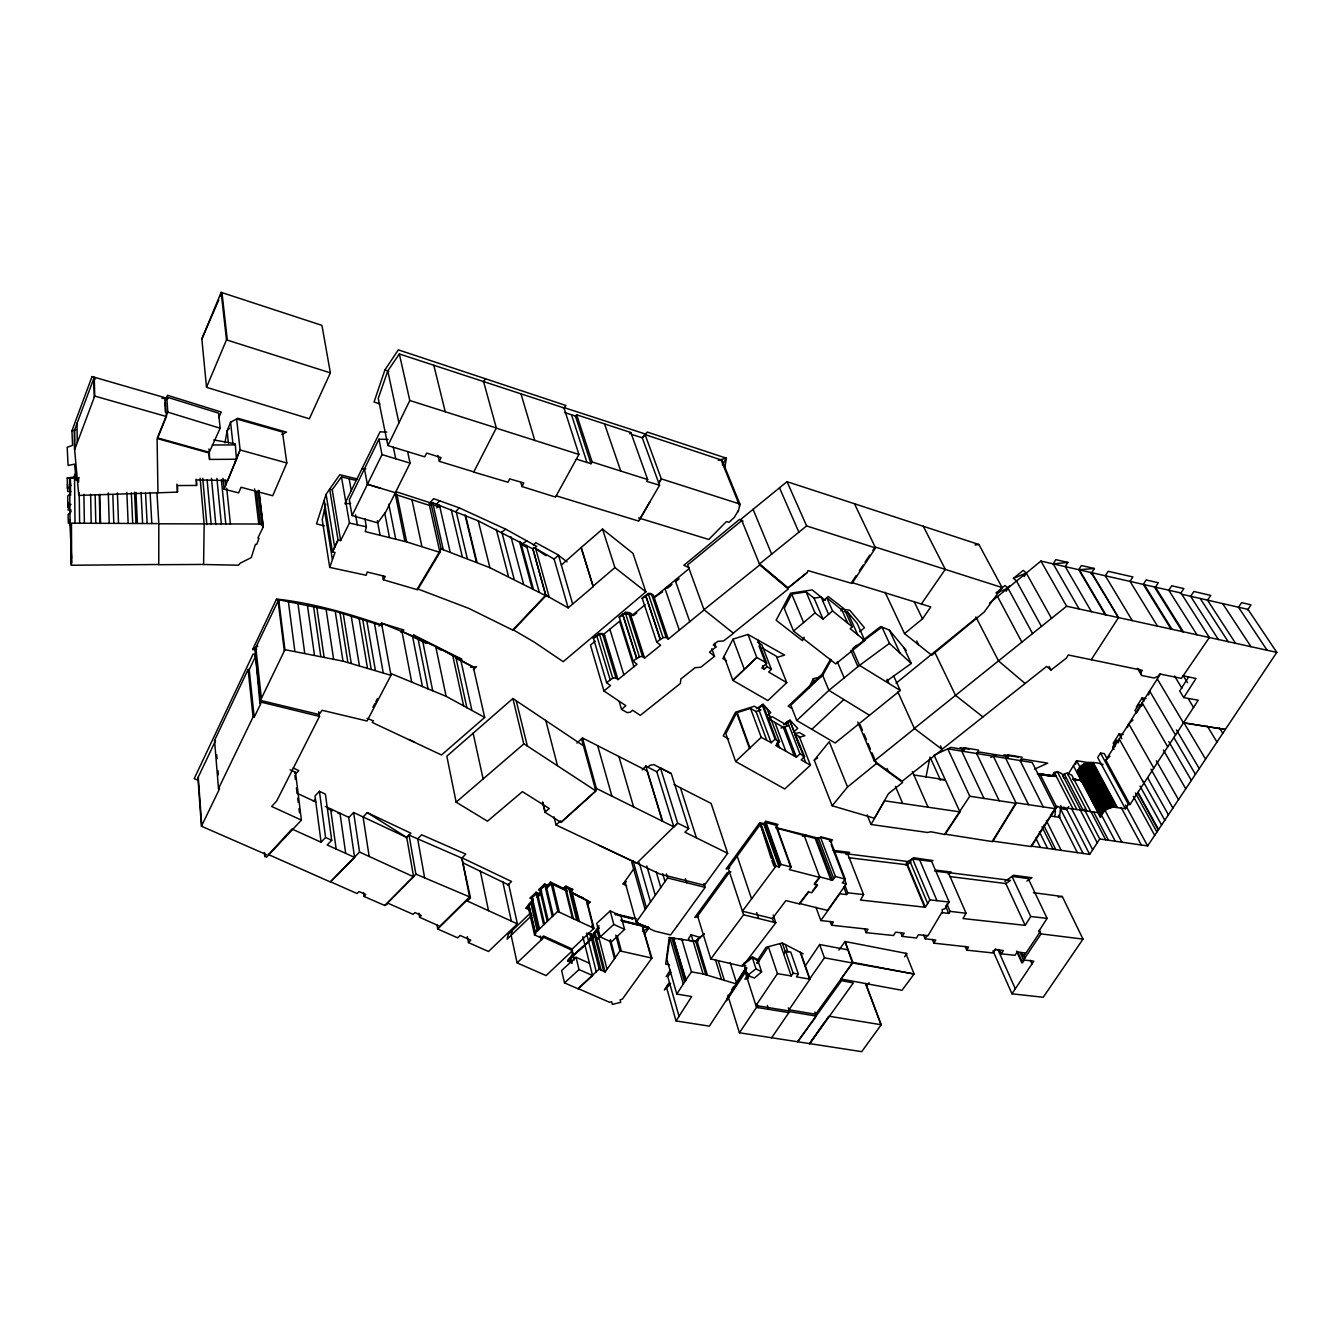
<?xml version="1.0" encoding="UTF-8"?>
<svg xmlns="http://www.w3.org/2000/svg" width="1344" height="1344" viewBox="0 0 1344 1344"><rect width="100%" height="100%" fill="white"/><g stroke="black" fill="none" stroke-linecap="round" stroke-linejoin="round"><path stroke-width="1.5" d="M74.525 430.097L74.626 449.753L94.718 396.06L94.265 377.227L74.424 430.416L74.626 449.753L78.792 495.415L177.475 492.139L177.643 485.537L196.594 485.453L196.56 479.892L227.707 480.547L236.426 459.245L235.284 443.822L213.78 439.925M67.469 484.159L67.654 491.434L70.913 491.467M638.618 517.927L708.775 539.465L726.314 521.657L729.036 522.245L734.194 517.524L738.696 510.031L739.922 504.067L722.03 460.219L645.07 434.599L661.315 478.867L658.795 483.168L661.315 478.867L739.922 504.067M1059.492 817.572L1060.87 805.51M1054.788 816.631L1055.426 811.205M704.172 933.71L695.369 941.321L669.278 937.574L665.683 964.152L669.598 964.807M224.952 442.798L227.119 430.819L230.58 422.218L237.871 418.286L286.507 432.146L281.87 434.398M1141.476 706.356L1142.148 702.761L1160.544 673.882M925.966 777.118L930.048 757.075L940.38 779.856M325.752 504.235L322.224 519.725L329.717 567.403L366.19 575.266L367.164 572.023L385.291 576.458L383.342 579.768L417.581 589.798L439.925 552.401L429.475 505.428L431.474 503.194L397.068 492.022L394.649 495.365M1118.426 742.594L1119.233 738.982L1142.148 702.761L1167.718 746.827L1129.985 804.552L1128.389 804.35L1100.551 753.11L1097.662 757.445L1125.365 808.718L1128.389 804.35M364.93 518.801L366.374 526.798L365.249 531.602L406.644 541.918L439.925 552.401M512.299 930.468L511.14 935.29L517.104 962.892L546.101 975.576L572.611 950.527L543.85 937.423L541.229 939.926L540.322 936.012M746.81 967.814L745.836 971.477L726.617 1000.591L728.129 995.047M865.754 983.606L881.227 1024.75L861.722 1051.646L739.418 1032.78L728.196 996.593L745.685 968.47M1148.582 694.932L1149.691 691.102L1175.53 735.101L1167.718 746.827M258.938 490.862L263.306 526.814L257.88 537.986L258.989 538.306L256.721 544.438L255.444 544.354L251.261 557.575L240.106 563.254L238.493 565.202L203.599 564.497L204.154 524.513L200.122 478.195M1075.553 764.333L1076.628 760.721L1088.539 762.602M329.717 567.403L335.026 552.468L332.422 551.914L324.173 500.27M357.42 479.018L339.814 474.718L329.666 489.082L326.105 494.306L316.478 523.891L324.475 525.924M1073.436 765.778L1100.484 817.236L1101.358 815.17L1077.838 770.515C1082.206 760.721 1094.638 761.46 1103.071 764.534M563.556 408.458L565.958 405.485L398.328 349.86L384.888 369.97L374.035 402.041L380.033 403.956M520.884 482.614L521.993 486.545L555.526 497.078L578.928 454.44L563.976 407.938L399.336 353.959L387.778 370.91L378.252 398.429L387.912 445.57L424.637 456.826L426.703 453.062L441.05 457.615L439.354 461.345L473.676 471.845M724.937 467.426L726.348 458.186L647.304 432.062L642.264 437.791L659.568 485.234L638.719 521.102L556.231 495.802M1127.414 727.574L1128.758 723.895L1133.009 720.014M79.145 477.557L76.171 480.396L74.558 464.15L68.074 465.461L67.2 447.283L72.576 445.368L71.921 430.819L92.03 376.572L168.084 398.597L161.902 398.345M534.559 934.92L535.534 933.946L528.662 904.394L528.41 907.872L534.559 934.92L541.397 937.944L543.514 935.945L572.242 949.032L593.964 928.284L586.757 900.127L585.547 900.379M1104.869 810.701L1081.248 766.08L1077.014 772.582L1080.475 766.853L1104.096 811.474L1101.576 814.75L1078.056 770.112L1082.054 765.341L1105.709 809.962L1104.096 811.474M224.095 489.199L240.122 449.971L236.611 418.958L282.458 432.029L286.826 462.991L272.731 495.734L241.03 487.267L238.627 492.862L224.095 489.199L222.986 478.313M165.295 400.68L167.462 395.287L221.222 412.02L218.753 417.514M165.581 417.614L157.399 437.858L209.278 452.323L220.13 428.215L218.602 413.146L166.757 397.034L167.815 412.138L166.337 415.783M164.438 398.446L165.077 397.723L166.387 416.522L157.097 439.471L157.97 492.66M544.555 923.983L537.314 892.886L536.239 892.903L531.418 898.598L538.558 929.729M553.258 915.65L545.866 884.604L544.723 884.638L539.935 890.35L547.226 921.43M201.852 338.974L221.155 292.354L321.955 325.382L330.372 372.876L309.355 418.79L206.506 387.307L201.852 338.974L218.753 300.031M234.965 462.37L240.122 449.971L286.826 462.991M71.148 510.098L68.09 510.065L69.35 503.614M206.506 387.307L226.498 339.864L221.155 292.354M737.856 511.997L738.326 510.922M595.006 937.205L592.469 936.331L591.478 938.633L599.206 969.091L605.136 972.014L619.97 950.914L615.787 935.206M220.366 296.318L221.962 292.622L227.338 340.133L330.372 372.876M875.549 547.932L806.618 525.941L759.444 564.01L787.903 588.118L807.122 572.594L807.996 570.612L852.029 583.447L875.549 547.932L854.482 503.748L787.046 481.673L741.199 519.019L759.814 564.9L788.29 589.008L733.404 633.024M565.404 889.913L551.023 883.025L546.554 887.51M572.04 963.463L570.646 957.667L571.452 955.886M808.987 687.91L813.288 678.67L821.453 676.771M541.632 891.139L538.675 889.745L544.589 883.999L547.546 885.394L545.815 889.106L551.376 883.714L567.202 891.257L563.522 888.485L565.942 886.166L572.762 889.442L570.343 891.761M341.477 476.918L349.44 523.051L340.654 540.59L338.05 540.036L332.422 551.914L338.05 540.036L329.666 489.082L332.203 489.686L341.477 476.918L356.227 480.43M529.57 909.955L526.008 908.309L531.334 903.134L533.114 899.388L530.158 898.01L536.054 892.298L539.011 893.676L537.247 897.406L539.868 894.869M256.738 649.32L252.638 649.555L276.511 599.038C312.883 603.07 347.962 613.368 382.452 625.195M254.201 717.242L249.228 669.715L248.119 669.43L253.058 716.974L254.201 717.242L260.753 703.685L254.873 649.421L278.695 599.743L335.21 611.234L381.982 625.699M290.119 769.759L295.512 772.33L301.392 820.142L266.566 857.153L264.768 856.43L266.364 854.582L201.432 826.224L219.526 788.894L218.501 788.626L214.536 740.477L248.119 669.43M301.392 820.142L271.656 806.45L276.679 801.024L319.502 716.386L260.602 702.022L259.913 703.45L255.444 654.629M249.228 669.715L255.595 656.275L254.772 656.04M201.432 826.224L197.921 777.773L215.527 740.729L214.536 740.477M218.501 788.626L253.058 716.974M278.695 599.743L284.945 649.673L260.434 700.392L319.032 714.504L322.106 710.287L367.046 721.006L390.97 675.326L381.511 623.146L403.855 630.017L400.697 632.1M388.08 439.454L378.941 439.202L349.322 499.834L352.078 515.558L377.681 522.883L385.896 511.678L410.088 463.142L407.568 451.534M387.912 445.57L409.802 400.495L399.336 353.959M352.078 515.558L382.032 454.608L378.941 439.202M521.993 486.545L523.79 482.95L509.746 478.901L507.948 482.244L473.726 472.063L496.322 427.963L409.802 400.495M766.769 740.342L756.05 711.514L750.54 708.422L736.63 712.824L725.844 733.673L735.622 761.494L784.745 788.962L810.432 765.19L799.277 736.546L794.623 733.841L799.814 747.23M1006.236 591.326L1007.916 588.067L1004.993 585.514L996.055 592.788M777.034 657.384L784.594 655.099L747.97 634.435L733.051 639.122L722.887 658.594L726.499 660.71M833.818 851.626L847.442 853.272L863.587 894.583L860.479 900.043L925.361 907.267L929.88 899.842L912.626 858.967L909.804 861.017L927.679 903.571M372.893 707.297L374.825 703.618M375.698 701.938L377.446 698.594M841.898 610.008L826.812 597.778L832.541 610.949L823.032 619.114L814.061 598.181L806.098 591.914L791.75 594.132L784.258 608.362L793.548 631.058L835.8 663.902L864.814 640.55L857.203 623.482L847.543 611.974L844.183 611.503M804.199 637.308L802.435 640.668L776.126 620.239L790.558 593.174L812.23 589.932L825.266 600.398M946.898 904.008L950.057 911.383L948.746 913.433L941.741 912.576L927.982 935.726L918.439 934.702L916.507 937.994L902.244 936.398L904.159 933.139L895.558 932.198L893.508 935.525L866.107 932.652L867.972 929.242L831.583 925.226L830.189 921.43M831.583 925.226L833.364 921.967L820.814 920.539L815.976 907.318M70.19 519.842L68.326 523.202L68.107 514.433L71.165 511.56M822.679 675.377L831.382 659.837M821.722 674.789L830.491 659.266M871.03 824.494L884.587 800.806L959.952 811.91L944.966 834.574L931.022 831.768L927.478 832.474L871.03 824.494L867.132 814.951M934.634 871.097L948.41 872.794L966.084 913.248L963.01 918.557L1025.186 925.361L1030.747 916.507L1012.015 876.406L1028.21 878.59L1047.094 918.355L1038.576 931.661L1040.138 931.913L1023.792 956.273L1025.321 952.997L1017.156 952.073L1014.989 955.315L1001.347 953.854L1003.43 950.544L995.047 949.654L992.981 952.963L966.773 950.158L968.587 946.999L933.878 943.169L932.35 939.456M639.341 520.027L649.908 501.85M722.299 465.142L726.348 458.186L718.25 460.32M1024.162 576.643L1026.278 573.048L1023.238 570.36L1013.443 578.34L1016.518 581.028L1041.449 626.455M933.878 943.169L935.743 940.01L925.142 938.784L927.091 935.458M441.168 548.94L417.362 588.79L468.804 608.395L513.173 630.302L545.899 595.778L532.913 548.94L478.246 520.85L430.668 501.967L441.168 548.94L489.922 567.706L545.899 595.778M999.247 800.755L976.651 753.547L978.701 750.12L963.799 747.684L961.699 751.128L984.01 798.42M576.358 459.11L591.007 463.697L575.417 416.069L576.643 414.792L630.823 432.499L647.69 479.573L646.632 481.32L659.568 485.234M1028.53 804.67L1005.648 758.234L1007.714 754.858L1022.146 757.226L1020.096 760.553L1043.23 806.887M684.65 981.893L685.642 980.28L673.277 938.045L671.798 937.894L684.65 981.893L676.805 994.056L691.69 996.559L676.015 1020.953L709.363 1026.127L736.915 984.11L730.162 962.69M1079.131 608.983L1053.192 563.875L1055.796 559.642L1067.892 562.43L1065.271 566.647L1091.462 611.705M993.334 756.252L1016.249 803.359L992.678 841.646L944.748 834.086L969.78 796.236L947.755 748.86L1032.209 762.502L1055.561 808.752L1031.352 846.586L992.41 841.075L1015.98 802.788L1055.561 808.752M1105.205 614.729L1078.745 569.738L1081.366 565.538L1094.386 568.529L1091.059 573.821M670.925 972.048L667.834 976.954L679.039 1016.266M1067.791 774.715L1076.628 760.721L1080.223 767.508L1077.132 772.162L1100.618 816.833M1123.097 734.513L1119.082 733.891L1113.168 743.282L1114.982 746.558M1136.352 707.028L1142.064 697.956L1146.046 698.611M1138.738 704.592L1135.042 710.472L1136.486 712.975L1140.182 707.095L1138.738 704.592L1142.366 705.18M666.137 976.668L670.438 969.881M676.015 1020.953L666.54 987.403L669.497 982.75M685.642 980.28L691.454 971.897L681.694 938.986M912.626 858.967L931.661 861.47L949.166 902.059L944.866 908.83L942.161 909.518L942.497 912.828M668.22 983.993L664.406 989.974L668.892 985.622M1129.985 804.552L1105.81 760.099L1119.233 738.982L1143.929 783.3M1188.583 677.057L1179.73 690.934L1183.745 697.586L1198.226 700.207L1175.53 735.101M1039.819 773.842L1056.334 776.412L1037.82 773.64L1039.819 773.842L1056.401 806.585L1050.722 815.438M1049.647 817.135L1031.117 846.098L1089.648 854.381L1099.728 838.958L1084.238 809.155M1183.745 697.586L1195.992 678.485L1183.157 675.814L1181.41 678.384L1159.67 673.966L1158.175 676.2L1154.16 677.998L1141.644 675.478L1137.444 668.321M1247.652 609.958L1250.945 604.817L1241.638 602.65L1238.479 607.219L1267.106 650.227M1062.718 776.362L1064.263 773.959L1067.287 773.136L1071.739 775.102L1090.79 811.574M942.11 749.297L1046.64 666.422L1051.042 670.034L1066.498 658.022L1068.211 654.982L1091.244 659.702L1118.477 617.618L1091.765 572.695L1040.928 561.07L989.47 603.154M1033.385 892.685L1062.281 896.515L1083.012 939.103L1043.23 997.265L1011.965 993.821L1033.805 961.162L1024.682 960.086L1021.742 962.64L1016.585 951.25M993.518 952.056L995.686 948.73M820.814 920.539L839.731 893.827L846.602 894.55L847.762 892.802L844.872 885.276M1052.117 776.126L1037.652 774.026L1051.966 775.992L1054.284 772.43L1057.325 771.624L1061.794 773.573L1080.694 810.113M1089.648 854.381L1066.766 809.592L1068.749 806.568M591.007 463.697L592.133 461.983L576.643 414.792M856.212 575.518L851.592 582.473L930.787 606.9L922.505 618.878L904.512 633.595L931.762 655.267L984.161 612.108L1002.086 587.546L978.919 544.505L854.482 503.748M859.438 570.646L863.134 565.051M865.032 562.195L869.652 555.19M872.861 550.351L875.095 546.974L1002.086 587.546M731.522 989.923L733.774 986.513M736.025 983.086L746.172 967.697M1141.644 675.478L1140.854 672.571L1142.333 670.337L1091.244 659.702M1181.746 594.233L1248.005 609.403L1276.8 652.378L1147.625 845.93L1099.728 838.958M748.255 974.165L744.929 979.205L748.524 978.197M757.142 960.758L766.03 947.335L782.309 942.984L803.208 953.837M747.264 978.55L749.482 975.206M757.26 963.463L768.382 946.697L777.437 973.644L755.95 1005.564L788.273 1010.822L810.012 979.138L800.671 952.51M783.67 953.954L785.602 951.25L790.759 952.056L798.353 974.014L796.471 976.87L810.012 979.171M1180.486 593.678L1183.862 588.588L1171.682 585.799L1168.776 590.201L1196.983 634.788M677.208 925.982L670.555 934.937L654.679 931.106L636.182 922.186L667.598 877.951L666.406 873.936M739.418 1032.78L756.538 1007.378L744.912 971.258M1021.742 962.64L1041.062 933.895L1039.332 930.182M526.008 908.309L533.014 899.186M826.661 1019.525L828.811 1016.35L809.626 1043.784L853.339 982.934L841.546 980.683L797.513 1041.919L816.295 1016.098L814.867 1011.998M771.523 1037.938L789.566 1011.612L788.29 1007.815M1183.157 675.814L1209.365 637.51L1180.939 592.973L1091.765 572.695M605.136 972.014L595.258 933.458L599.206 927.763M599.004 925.73L592.116 935.71L598.164 938.834L588.47 933.173L594.098 935.206M921.413 603.96L945.302 569.318L923.261 526.21M1105.709 809.962L1106.431 809.441L1082.76 764.82L1077.283 771.758L1100.77 816.413M642.029 925.126L651.89 958.07L622.322 999.197L620.155 999.718L620.71 1002.355L612.293 1004.405L611.722 1001.75L609.554 1002.288L578.105 988.579L599.206 969.091M847.543 949.771L819.638 944.53L805.342 965.815M626.707 885.948L623.162 883.982L633.662 868.997M819.638 944.53L824.443 957.818L809.575 979.07L800.167 952.258M809.558 1043.599L823.754 1023.355M644.314 934.466L649.102 927.696L637.711 923.546M831.13 844.469L846.3 883.932L827.534 910.442L799.378 903.454L808.534 891.442M866.729 985.908L869.047 982.632M838.975 950.057L845.04 941.506L907.015 953.551L904.596 956.794M703.903 883.512L705.13 887.376L677.141 926.05M691.219 934.735L688.514 938.515L689.102 940.531L695.738 941.472L700.19 937.524L691.219 934.735L703.03 973.913L736.915 984.11M840.958 979.07L852.835 962.388L845.04 941.506L852.499 963.01L815.657 1014.266L788.945 1009.781M852.449 962.926L914.105 974.014L901.992 990.31L840.924 978.986M764.602 824.594L766.063 822.578L776.126 825.266L791.196 867.031L789.281 869.585L819.84 877.447L814.464 884.486L817.522 885.242L811.776 892.735L808.735 891.996L799.579 903.991L785.87 900.598L772.43 918.54L742.392 911.198L775.958 866.191L761.057 824.006L764.602 824.594L779.47 866.443M1103.357 812.263L1079.77 767.642L1077.451 771.338L1100.954 815.993M674.016 784.526L711.11 803.426L727.658 853.306L704.458 885.276L659.954 874.07L599.105 845.359M833.75 878.623L818.412 838.219L775.723 827.551L777.974 824.443L765.643 821.167L763.392 824.275L764.35 823.822L759.797 822.595L726.062 869.014L729.708 867.989M773.186 915.046L775.824 922.723L742.594 966.336L710.791 958.944L743.585 914.81L728.28 868.392L760.385 824.326L775.404 866.914M729.523 872.172L697.62 916.087L710.791 958.944M777.437 973.644L791.196 975.946L793.162 973.241L785.602 951.25M775.958 866.191L779.066 866.981L780.965 864.41L766.063 822.578M483.202 382.015L485.587 378.806M1081.399 780.343L1075.032 779.974M573.367 953.316L567.689 960.91L571.385 962.573M1102.702 813.086L1079.131 768.449L1080.223 767.508L1077.636 770.935L1101.139 815.59M818.563 878.304L814.262 883.932L817.32 884.688L812.582 890.887M819.638 876.893L832.49 880.253L835.414 876.49L820.495 837.312L830.155 839.933L845.242 879.11L842.318 882.874L846.3 883.932M1050.37 815.438L1057.678 806.182M379.092 626.119L381.511 623.146L412.474 635.947L422.436 686.549M364.106 896.498L365.736 894.482L358.999 891.559L357.084 893.542L330.422 881.731L359.537 852.046L353.623 812.515L406.728 837.446L413.582 876.775L384.989 905.587L364.106 896.498L363.518 892.55M832.171 805.778L814.246 760.15L829.248 741.754L847.543 787.013L832.171 805.778L874.39 818.227L888.468 793.649L902.664 782.426L876.523 763.459L874.927 759.696M564.396 888.014L565.942 886.166M429.089 503.714L433.642 498.658L459.211 507.847L505.73 529.183L536.76 546.403L533.467 548.57M629.647 433.81L630.823 432.499M415.884 874.138L469.594 896.902L439.757 926.302L419.63 917.28L421.26 915.482L414.994 912.576L413.112 914.34L388.097 903.286L384.955 905.318L415.884 874.138L409.03 835.094L461.849 858.094M456.574 510.737L459.211 507.847M229.404 428.333L227.119 430.819L228.396 442.898M294.655 773.27L295.512 772.33M436.783 507.965L439.438 505.109L450.173 552.082M533.366 545.16L535.718 542.64L557.424 554.484L567.05 561.876M268.094 854.398L330.473 882.017L354.598 857.405L327.214 844.99L331.716 840.269L325.399 794.136L319.418 791.314L315.017 796.001L321.082 842.218L291.984 829.03L268.548 854.599M313.337 801.36L315.42 799.142M598.752 928.654L592.116 935.71L594.972 936.684M1080.223 767.508L1078.56 769.272L1102.114 813.91M516.919 924.319L488.494 951.485L468.468 942.614L470.77 940.178L460.102 935.458L457.699 937.86L437.724 929.006L437.002 924.991M321.082 842.218L325.584 837.48L319.418 791.314M642.197 769.927L645.842 766.097L647.858 767.138L649.824 765.358L653.789 764.585L671.261 773.573L688.649 828.542L684.919 832.188L727.658 853.306M348.751 817.555L353.623 812.515M295.73 773.774L298.788 770.616L293.194 767.945M367.282 812.633L406.728 837.446L410.878 833.196L367.282 812.633L363.082 816.95L369.163 856.447M406.19 838.001L409.03 835.094M572.762 955.735L567.689 960.91L571.637 962.27M573.3 955.248L567.689 960.91L571.116 961.363M757.546 642.214L761.83 644.784L771.372 669.312L768.684 672.017L786.744 682.651L767.878 700.577L732.85 680.383L724.063 656.342M76.306 472.92L74.458 474.785L74.491 477.994L67.25 477.96L67.502 488.762L71.165 485.352M671.261 773.573L660.492 768.096L677.645 823.116L673.831 826.846L656.796 771.792L660.559 768.079M461.479 858.446L465.814 854.129L421.646 834.809L417.648 838.841L424.654 877.85M757.764 639.962L766.718 663.079L761.796 667.968L764.165 669.329L766.987 666.641L758.99 645.977M762.149 704.81L775.085 739.183L771.204 742.762L758.352 708.372L762.989 704.491L767.105 708.91L779.537 741.787L775.79 745.534L796.438 757.226L799.966 753.883L787.466 721.526L789.718 720.552L804.535 756.571L801.192 759.898L810.432 765.19M436.481 504.05L439.723 500.842M437.724 929.006L469.711 897.49L461.765 857.707L511.543 881.513L507.763 885.192M534.828 933.374L557.693 911.417L593.964 928.284M461.765 857.707L470.501 897.91L467.326 901.018L517.39 923.866L516.449 924.773M508.234 884.738L463.226 862.999M541.296 891.156L539.011 893.676M563.522 888.485L550.57 882.151L547.546 885.394M528.394 905.1L532.09 901.555M538.003 895.826L540.624 893.273M666.54 987.403L670.606 983.455M529.922 913.517L508.301 934.332L507.125 939.154L531.989 915.247M517.104 962.892L541.75 939.439M624.59 929.393L611.335 942.01L600.23 936.936L596.736 923.395L610.21 910.913L620.945 915.919L624.59 929.393L613.805 924.42L610.21 910.913M735.622 761.494L761.225 737.318L750.54 708.422M587.328 904.865L590.134 902.21L572.51 892.634M70.997 504.37L67.939 507.259L67.67 496.037L70.106 493.769M821.638 674.621L788.138 706.188L791.666 708.288M593.342 935.81L588.47 933.173L593.51 937.138L567.689 960.91L593.51 937.138L588.47 933.173L593.88 935.424M576.929 743.064L582.456 737.94L647.338 771.002M756.403 708.624L763.106 704.39L770.784 712.589L767.844 715.327M796.757 720.468L828.912 690.362L859.505 665.381L889.442 643.39L881.966 627.11L852.398 649.102L859.505 665.381L900.245 690.48L835.178 743.014L796.757 720.468L790.776 705.197L822.612 675.209L828.912 690.362L869.417 715.243M760.25 707.045L763.106 704.39M783.972 724.786L787.466 721.526M1105.81 760.099L1109.926 756.252M811.81 729.338L843.898 699.518M582.826 936.6L592.553 975.526L578.172 988.865L564.514 982.85L561.607 970.536L576.022 957.281L589.478 963.262M696.864 941.909L698.158 940.699M783.552 724.5L790.087 720.233L797.698 728.364L793.313 732.379M785.803 724.164L790.087 720.233M600.23 936.936L613.805 924.42M595.426 789.331L596.383 788.458L582.456 737.94M564.514 982.85L579.029 969.562L576.022 957.281M570.646 957.667L584.858 944.714M688.649 828.542L677.628 823.116L636.804 863.167L556.063 824.981L560.616 820.848M844.553 609.521L852.214 626.808L850.181 628.656L864.814 640.55M560.918 822.36L595.862 790.91L581.532 738.814M70.846 524.866L71.366 565.253L158.743 564.497M473.441 669.446L476.515 666.725L470.467 667.279M703.937 934.214L696.864 940.464L707.414 975.223M583.447 745.802L512.887 698.527L446.83 756.202L456.137 802.166L487.486 821.201L522.379 791.65L549.242 808.483L544.958 812.213L561.019 822.427L595.862 790.91L523.942 743.82L456.137 802.166M711.799 648.732L714.538 656.309L700.795 667.246L695.1 667.682L680.82 679.022L680.366 683.491L640.282 715.378L632.587 710.237L630.302 712.236L627.194 712.606L621.55 709.414L625.834 705.684L603.943 690.967L590.47 645.12L595.241 641.172M471.895 710.422L460.79 660.139L473.273 667.027L484.697 717.444L441.504 754.975L375.396 723.962L372.187 722.316L373.414 720.854L367.097 718.385M568.176 607.858L554.131 559.07L535.618 548.419L549.226 597.206L545.731 595.19L568.176 607.858L593.208 586.606L581.062 547.63L602.532 529.066L632.974 553.358L645.876 591.898L563.203 661.685L534.19 642.062L513.022 629.714L545.731 595.19L532.728 548.386M756.689 962.909L759.394 960.574L752.371 956.76L743.77 963.413M554.131 559.07L558.499 555.307L572.678 604.027M822.881 601.154L828.257 596.518L843.713 608.513L840.823 610.865M761.628 971.863L754.488 978.029L747.398 975.458L743.803 964.286L752.354 957.684L757.966 960.725L761.628 971.863L756 968.839L752.354 957.684M561.338 565.068L581.062 547.63M592.906 586.387L614.914 567.571L602.532 529.066M793.548 631.058L815.018 612.914L806.098 591.914M593.51 937.138L588.571 941.321L591.125 935.441L586.505 933.156L596.249 971.796M689.069 568.663L654.158 597.425L662.642 591.881M741.821 520.548L687.674 564.85L704.105 609.991L668.27 639.122L666.154 637.426L662.995 637.627L660.509 639.61L645.943 595.98L642.281 598.483L656.746 642.146L660.61 645.238L644.599 658.14L642.533 656.494L639.358 656.729L636.905 658.694L622.978 614.813L619.332 617.266L633.158 661.164L637.006 664.238L618.022 679.61L615.905 677.947L602.549 633.847L599.458 634.066L593.477 638.434L606.598 682.618L610.495 685.625L603.943 690.967M633.898 666.775L619.584 621.247L604.145 633.914L618.022 679.61M593.124 638.165L599.491 633.578L602.129 633.511L604.632 635.494L599.491 633.578M618.979 616.98L625.38 612.36L628.018 612.31L630.504 614.309L622.474 614.107M641.928 598.198L648.43 593.51L650.983 593.46L653.52 595.543L668.27 639.122M631.109 616.207L645.137 604.75M579.365 921.48L571.637 890.534L565.488 886.704L564.766 887.292L572.41 918.271M896.045 683.29L976.366 617.854M847.543 787.013L876.523 763.459M622.978 614.813L625.363 612.881L628.454 612.662L642.533 656.494M645.943 595.98L648.362 594.031L651.454 593.846L666.154 637.426M1051.966 775.992L1055.998 772.716M656.746 642.146L660.173 639.374L645.624 595.745M606.598 682.618L612.73 678.182L615.905 677.947M859.622 631.68L864.494 627.749L849.71 610.21L841.495 609.101L847.711 623.162M636.821 612.881L633.578 615.485L629.983 612.73L644.599 658.14M667.447 588.202L670.706 585.581M675.595 581.65L678.854 579.012M807.122 572.594L788.071 587.933L759.444 564.01M1006.74 588.252L1009.73 585.85M759.814 564.9L704.004 609.722L733.505 633.293L723.542 640.937L717.814 641.357L713.311 644.952L715.882 647.035L709.481 652.159L714.538 656.309M1170.994 629.093L1143.29 584.388L1146.146 579.97L1158.31 582.742L1155.437 587.16L1183.375 631.798L1066.615 606.228L914.357 728.414L942.228 749.532L902.143 781.234L874.272 760.973L857.774 722.064M874.272 760.973L914.458 728.65L897.842 691.891M633.158 661.164L636.586 658.442L622.658 614.561M853.339 647.791L856.548 645.288M862.949 640.298L880.572 626.539L889.358 630.118L906.326 650.546M747.398 975.458L756 968.839M501.01 532.627L505.73 529.183M846.199 854.179L847.442 853.272M886.25 681.358L911.249 663.466L903.823 647.522M623.162 883.982L626.388 881.681M1004.858 881.412L1013.645 875.263L1031.906 877.733L1026.866 881.042M907.082 862.294L913.567 857.758L932.971 860.58M71.165 563.086L71.467 523.942M906.226 865.267L911.064 861.924L848.652 854.045M846.266 854.633L849.576 852.365L833.112 850.366M1005.446 883.831L1010.52 880.37L950.326 872.827M814.246 760.15L817.639 757.932M252.638 649.555L257.863 646.162M948.091 874.104L951.25 872.054L935.542 870.106M522.967 543.43L526.882 540.91M1106.431 809.441L1113.118 807.072L1125.365 808.718M672 584.422L664.961 588.588L679.342 630.168M538.675 889.745L543.43 886.939M642.432 931.476L649.102 927.696L637.98 923.698M530.158 898.01L535.063 895.272M976.651 753.547L979.658 752.086L1008.672 756.806L1005.648 758.234M961.699 751.128L964.723 749.666L950.88 747.415L934.097 755.194L959.952 811.91M990.881 757.445L996.324 754.807M1020.096 760.553L1023.103 759.158L1047.732 763.157L1034.51 769.154M678.754 578.609L675.158 580.272L689.825 621.734M996.475 593.141L1007.916 588.067L1032.562 633.578M802.418 836.287L805.711 834.826M776.16 828.022L816.833 838.891L821.335 836.942L832.541 839.933L829.433 841.294L831.785 841.932M1013.443 578.34L1026.278 573.048L1051.512 618.358M70.56 484.243L69.569 477.674L74.525 477.725M1083.13 853.457L1060.366 808.618L1064.112 807.206M755.546 711.665L760.889 710.035L754.37 706.222L735.504 712.186L723.24 735.907L728.666 738.982M768.802 717.814L772.363 716.738L788.088 725.928L780.948 728.028M799.142 737.402L804.838 735.722L799.31 732.497L795.749 733.522M71.921 430.819L75.785 429.744M698.494 916.541L694.764 917.465L727.255 872.676L730.985 871.836M814.061 598.181L821.117 597.072L828.593 614.342M338.016 813.49L339.965 813.238L345.694 853.373M1058.198 897.036L1062.281 896.515M974.971 544.992L978.919 544.505M67.25 477.96L74.441 477.103M1053.192 563.875L1067.892 562.43M1078.745 569.738L1094.386 568.529M350.65 503.429L344.82 503.748L380.05 431.844L386.803 432.079M263.306 526.814L260.333 524.026L158.827 523.79L156.946 492.559M208.975 453.264L209.546 459.43L236.426 459.245M203.599 564.43L158.76 564.698L158.81 523.589L69.905 523.169L71.786 562.649M212.302 444.998L234.847 444.881M361.99 468.686L365.786 468.754M939.456 779.621L945.319 779.806L913.87 774.984M1081.584 780.612L1073.335 779.335L1085.532 780.982L1073.486 779.318L1083.23 780.763M643.44 927.209L649.102 927.696L622.104 920.926M617.585 915.247L632.94 918.792L629.143 917.969M1063.423 777.689L1066.346 777.974L1063.877 777.588M929.88 899.842L949.166 902.059M847.762 892.802L863.587 894.583M1030.747 916.507L1047.094 918.355M950.057 911.383L966.084 913.248M848.669 857.707L906.914 864.78M949.889 876.59L1005.85 883.546M1041.062 933.895L1083.012 939.103M1100.551 753.11L1104.314 753.631L1107.086 758.705M1056.401 806.585L1098.401 812.666L1100.484 817.236M1050.991 816.06L1059.526 817.337M1037.82 773.64L1056.334 776.412M1073.218 779.285L1082.794 780.713M1060.366 808.618L1066.766 809.592M1073.1 779.285L1082.374 780.679M793.162 973.241L798.353 974.014M969.78 796.236L1016.249 803.359M1072.982 779.268L1081.97 780.646M1037.316 774.077L1041.281 774.698M1045.262 775.32L1051.21 776.244M284.945 649.673L343.006 661.164L390.97 675.326M1183.358 722.736L1225.19 729.456L1183.409 722.82L1157.268 678.922M1003.951 754.79L1018.382 757.109M1073.856 779.15L1084.692 780.898M960.086 747.684L969.41 749.213M756.538 1007.378L788.878 1012.62M673.277 938.045L686.162 980.246M829.584 1016.299L881.227 1024.75M789.566 1011.612L816.295 1016.098M566.076 888.3L572.762 889.442M669.278 937.574L675.242 938.616M679.224 939.305L683.189 940.01M691.454 971.897L703.03 973.913M824.443 957.818L852.482 963.01M852.835 962.388L914.105 974.014L905.822 953.316M349.44 523.051L366.374 526.798M1154.395 586.925L1182.317 631.562L1276.8 652.378M1118.477 617.618L1091.059 572.527M619.97 950.914L651.89 958.07M615.854 915.096L615.082 913.92L636.586 918.809M578.76 896.599L582.792 897.54M621.818 921.11L649.102 927.696M743.585 914.81L775.824 922.723M620.642 920.102L642.785 925.529M256.234 654.83L253.126 654.041L194.208 778.613L197.938 780.31M667.598 877.951L705.13 887.376M780.965 864.41L791.196 867.031M835.414 876.49L845.242 879.11M615.082 913.92L632.94 918.792M157.45 438.598L209.345 453.062L209.546 459.43M94.718 396.06L166.387 416.522M429.475 505.428L395.354 494.407L404.914 541.464M595.258 933.458L593.947 933.072L603.725 971.326M364.442 468.737L367.366 484.277L395.237 492.66M367.366 484.277L380.974 488.376M382.032 454.608L410.088 463.142M167.815 412.138L220.13 428.215M592.133 461.983L647.69 479.573M483.554 381.562L496.39 428.182L578.928 454.44M631.445 434.381L642.264 437.791L645.523 434.078L564.211 407.652M226.498 339.864L227.338 340.133M564.598 412.558L575.417 416.069M384.888 369.97L388.819 371.246M742.325 964.522L745.903 965.748M433.222 504.874L439.942 507.293M625.38 612.36L630.504 614.309M648.43 593.51L653.52 595.543M390.617 673.428L446.107 696.31L484.697 717.444M412.591 636.552L418.068 638.87M689.237 567.655L683.827 565.337L739.536 519.406L742.997 521.119M579.029 969.562L592.553 975.526M466.889 707.683L455.902 657.434L435.658 646.246L417.984 638.4L428.064 688.867M325.584 837.48L331.716 840.269M359.537 852.046L413.582 876.775M332.405 810.886L328.658 809.138L330.607 808.87L336.168 849.055M296.755 793.111L315.806 801.982M325.332 806.417L348.701 817.303L354.598 857.405M409.063 739.519L414.154 741.938M590.134 902.21L571.586 892.685M572.309 893.222L586.757 900.127M596.383 788.458L673.831 826.846M426.35 643.507L401.94 631.277L411.684 682.114M456.372 658.56L473.273 667.027M413.062 635.998L418.286 638.635M436.094 647.59L441.235 650.194M456.103 657.67L461.177 660.223M656.796 771.792L645.842 766.097L662.626 821.218M761.225 737.318L771.204 742.762M521.254 544.32L526.982 547.495M766.718 663.079L756.806 657.502L747.97 634.435M455.986 657.787L460.891 660.559M768.751 718.872L783.334 727.322L794.338 756.034M762.132 647.942L776.311 656.242L786.744 682.651M775.085 739.183L779.537 741.787M799.966 753.883L804.535 756.571M766.987 666.641L771.372 669.312M533.904 547.596L545.899 555.71M92.03 376.572L95.407 378.941M815.018 612.914L823.032 619.114M982.918 716.906L955.534 695.386L934.55 651.89M614.914 567.571L645.876 591.898M832.541 610.949L852.214 626.808M1025.102 683.458L998.542 660.946L975.862 616.879M889.442 643.39L911.249 663.466M276.511 599.038L279.367 601.843M1222.637 603.574L1250.978 646.666M1235.59 643.322L1207.517 600.18L1210.742 595.426L1193.875 591.478L1190.633 596.299L1218.403 639.526M1200.259 598.534L1228.214 641.726M1144.282 584.623L1172.018 629.311M1157.486 626.136L1130.035 581.381L1132.874 576.946L1108.145 571.301L1105.306 575.77L1132.286 620.642M1219.546 728.028L1222.754 733.286M1183.291 675.78L1187.558 682.752M1207.399 726.247L1216.958 742.006M1174.522 676.015L1181.93 688.246M1188.281 698.729L1193.573 707.465M1183.594 722.215L1205.568 759.074M1176.437 729.926L1199.251 768.6M1138.754 668.993L1140.854 672.571M1079.4 569.89L1105.877 614.88M1173.782 737.386L1195.438 774.329M1168.826 741.686L1191.372 780.427M1142.064 697.956L1143.962 701.215M1163.4 750.053L1185.778 788.827M1156.394 760.822L1178.537 799.68M1040.928 561.07L1066.615 606.228M1128.758 723.895L1153.807 768.113M1150.968 769.188L1172.926 808.08M1147.591 777.672L1168.423 814.834M1119.082 733.891L1121.837 738.797M1143.106 781.267L1164.811 820.226M1118.342 742.644L1116.948 740.141L1112.681 746.894L1114.075 749.414M1139.981 786.038L1161.586 825.014M1138.015 792.322L1158.545 829.55M1137.73 792.742L1158.259 829.987M1135.445 792.994L1156.898 832.003M1133.294 796.303L1154.681 835.346M1125.499 805.056L1147.625 845.93M1049.093 666.406L1051.042 670.034M1121.266 807.677L1141.392 845.023M1093.411 762.854L1117.318 807.391M1092.638 762.703L1116.528 807.24M1091.832 762.586L1115.705 807.139M1091.009 762.518L1114.865 807.072M1090.152 762.485L1113.991 807.055M1113.118 807.072L1089.278 762.502L1087.565 762.703L1111.354 807.29M1088.405 762.552L1112.21 807.122M1086.725 762.922L1110.497 807.509M997.55 596.551L1021.877 642.18M1085.885 763.207L1109.64 807.794M1085.078 763.526L1108.8 808.13M1084.272 763.913L1107.977 808.517M1083.499 764.35L1107.187 808.954M1104.869 810.096L1121.87 842.184M1101.156 814.447L1115.251 841.226M1093.462 811.642L1108.43 840.218M1091.093 811.91L1105.675 839.832M1067.287 773.136L1086.994 811.02M550.57 882.151L551.376 883.714M1064.263 773.959L1083.197 810.466M1079.887 809.273L1097.242 842.806M1057.325 771.624L1076.897 809.558M1054.284 772.43L1073.083 809.004M1071.655 808.802L1092.722 849.828M1058.484 815.254L1077.35 852.634M1046.388 820.562L1061.206 850.366M1043.717 825.233L1055.779 849.593M1042.003 826.711L1053.108 849.223M1039.315 831.634L1047.564 848.434M1035.804 838.068L1040.357 847.409M914.357 602.028L922.505 618.878M916.692 640.954L918.473 644.7M885.058 592.267L904.512 633.595M889.358 630.118L900.01 653.117M1005.698 883.243L1025.186 925.361M940.531 745.853L942.228 749.532M1030.31 960.221L1032.007 963.95M1022.969 954.458L1024.699 958.272M1021.574 952.543L1023.238 956.189M1020.113 952.358L1023.557 959.952M893.508 675.629L900.245 690.48M1017.425 951.367L1022.767 962.774M887.04 679.241L888.72 682.97M999.701 950.174L1001.347 953.854M997.87 949.536L1015.325 988.814M847.543 611.974L857.657 634.721M787.046 481.673L806.618 525.941M992.964 950.779L1011.965 993.821M912.374 771.59L928.082 807.206M850.802 650.345L857.926 666.674M779.503 487.788L798.857 532.14M965.177 946.428L966.773 950.158M895.373 786.358L902.714 803.477M887.124 768.533L888.737 772.33M945.504 905.873L948.746 913.433M837.329 661.802L844.183 677.897M919.649 859.891L936.986 900.665M860.042 724.618L862.445 730.262M864.041 734.026L866.443 739.67M868.039 743.434L870.425 749.078M872.021 752.842L874.423 758.486M906.864 863.05L925.361 907.267M906.142 862.949L924.638 907.183M791.75 594.132L803.611 622.558M753.06 509.309L771.641 554.098M923.546 934.92L925.142 938.784M813.288 678.67L814.834 682.433M720.922 459.614L739.738 506.05M900.732 932.635L902.244 936.398M789.718 720.552L803.443 755.933M802.771 754.858L805.745 762.502M864.662 928.906L866.107 932.652M762.737 665.599L764.165 669.329M784.711 726.684L796.438 757.226M843.662 886.872L846.602 894.55M774.917 722.45L785.837 751.195M816.833 838.891L832.49 880.253M815.203 838.454L830.844 879.816M777.437 741.905L779.604 747.65M762.989 704.491L776.362 739.922M776.933 743.131L778.378 746.978M865.486 983.472L880.975 1024.716M733.051 639.122L744.374 669.379M804.199 835.498L819.84 877.447M714.504 643.255L715.882 647.035M737.184 712.656L749.969 747.97M736.63 712.824L749.482 748.423M776.496 827.585L790.877 867.468M765.626 823.2L780.511 865.032M764.114 824.83L779.066 866.981M771.809 860.194L773.842 865.973M785.333 944.563L787.954 952.157M604.514 423.847L620.726 470.954M782.309 942.984L785.585 952.51M772.313 918.221L773.657 922.135M780.108 943.555L791.196 975.946M759.797 822.595L771.12 858.194M756.706 912.593L758.688 918.49M737.218 856.162L751.598 898.934M648.362 594.031L662.995 637.627M767.34 1005.463L768.6 1009.344M571.502 414.809L586.975 462.454M746.945 972.384L748.205 976.298M757.042 1003.75L758.318 1007.664M625.363 612.881L639.358 656.729M680.467 787.786L696.427 837.833M536.054 892.298L536.693 894.365M718.25 960.708L724.349 980.347M715.378 959.582L721.543 979.49M609.84 629.244L623.868 674.873M685.373 878.758L686.582 882.722M581.364 547.865L593.208 586.606M647.018 770.834L662.29 821.05M695.738 941.472L705.818 974.753M599.458 634.066L612.73 678.182M619.248 701.719L621.55 709.414M596.77 635.746L610.31 680.148M521.002 393.943L534.828 440.546M662.693 873.65L665.078 881.698M656.225 871.987L660.828 887.628M618.878 756.454L633.578 806.803M683.323 983.926L669.866 937.675L666.876 959.448L676.805 994.056M646.783 865.956L655.301 895.306M639.274 862.781L650.513 901.975M646.397 907.721L633.024 860.63L631.798 862.411L645.12 909.518M597.66 745.685L611.906 796.118M643.138 929.074L650.866 956.777M637.09 920.674L638.131 924.386M624.91 881.496L636.182 922.186M526.394 545.328L539.23 592.183M520.666 542.153L533.366 589.008M519.439 541.481L532.106 588.336M617.249 935.659L621.398 951.25M510.955 536.777L523.438 583.632M610.478 939.59L615.233 957.667M609.706 940.481L614.494 958.726M501.816 532.039L514.097 578.995M496.272 529.267L508.402 576.173M545.748 720.35L557.458 765.576M597.122 930.787L607.034 969.343M586.152 899.69L593.074 926.738M591.948 925.445L592.939 929.309M592.469 936.331L601.037 969.998M554.014 816.833L556.063 824.981M570.427 889.039L578.407 921.026M478.246 520.85L489.922 567.706M568.798 888.266L576.761 920.27M565.488 886.704L573.418 918.742M542.808 802.099L545.244 811.994M542.506 802.318L544.958 812.213M433.826 365.282L445.25 411.785M516.281 700.896L527.402 746.189M512.887 698.527L523.79 743.938M571.872 949.402L574.358 959.582M571.351 949.889L573.821 960.086M465.578 515.306L476.969 562.262M465.007 515.054L476.381 562.01M552.502 883.697L559.406 912.341M551.023 883.025L557.894 911.518M456.086 511.274L467.258 558.331M544.723 884.638L552.317 916.574M540.658 888.569L548.184 920.522M451.147 509.309L462.185 556.298M437.976 455.448L439.354 461.345M536.239 892.903L543.665 924.84M532.09 896.935L539.448 928.872M530.796 902.798L537.247 930.972M529.116 906.36L535.534 933.946M432.734 502.706L443.285 549.679M508.687 884.302L517.39 923.866M473.122 733.202L483.118 778.898M502.723 881.496L511.342 921.11M452.76 655.687L463.646 705.919M387.778 370.91L398.933 422.873M411.902 499.531L421.898 546.487M435.658 646.246L446.107 696.31M393.338 447.233L395.741 458.774M480.278 870.979L488.51 910.678M544.589 883.999L545.009 885.998M397.018 494.894L406.644 541.918M422.537 640.416L432.718 690.782M388.786 504.235L395.69 538.994M467.309 936.634L468.468 942.614M384.67 512.887L389.458 537.432M377.328 520.75L380.05 535.08M382.57 575.652L383.342 579.768M349.171 478.8L351.305 490.812M355.572 514.853L357.336 524.866M374.422 623.146L383.208 672.722M418.908 913.164L419.63 917.28M366.778 620.626L375.362 670.219M362.678 619.349L371.162 668.942M359.016 618.173L367.416 667.8M332.203 489.686L340.654 540.59M351.17 615.77L359.369 665.482M326.105 494.306L334.673 547.21M343.224 613.418L351.238 663.281M324.391 509.359L332.321 559.205M339.965 612.478L347.894 662.424M335.21 611.234L343.006 661.164M326.021 608.95L333.581 658.913M316.73 606.732L324.055 656.779M313.505 606.01L320.746 656.09M307.356 604.783L314.412 654.797M318.931 712.286L319.502 716.386M318.679 712.018L319.25 716.117M297.898 603.019L304.685 652.949M288.338 601.339L294.857 651.235M278.023 600.533L284.323 650.95M294.907 775.337L295.411 779.503M296.436 787.819L296.94 791.986M297.713 798.218L298.217 802.385M298.973 808.618L299.494 812.767M258.737 490.342L263.122 526.478M257.964 490.694L262.063 524.58M256.435 491.602L260.333 524.026M254.57 488.897L258.77 524.042M255.797 647.489L261.374 698.426M230.58 422.218L232.982 444.293M264.365 852.415L264.768 856.43M226.733 488.242L230.429 524.328M225.07 479.892L225.624 485.318M221.407 479.892L225.842 524.362M216.905 478.313L221.374 524.412M208.958 448.963L209.345 453.062M211.462 478.279L215.796 524.462M207.127 479.976L211.193 524.513M202.726 478.212L206.825 524.563M196.073 479.237L196.594 485.453M216.686 754.774L217.022 758.789M218.014 770.834L218.35 774.85M176.904 484.075L177.475 492.139M198.24 777.101L201.751 825.552M164.707 402.36L165.379 412.138M150.091 492.509L151.822 523.505M145.538 493.03L147.151 523.438M141.053 492.458L142.615 523.387M135.929 492.425L137.39 523.32M134.534 492.223L135.996 523.303M131.342 492.828L132.703 523.286M126.857 492.391L128.15 523.27M117.415 492.979L118.507 523.236M112.846 494.726L113.803 523.219M108.293 492.912L109.234 523.202M99.792 494.323L100.531 523.169M99.271 494.558L99.994 523.169M93.811 377.815L94.265 397.253M67.939 502.538L68.04 506.722M95.155 494.626L95.794 523.169M90.636 494.306L91.207 523.169M83.899 494.273L84.37 523.169M79.212 492.526L79.615 523.169M78.574 478.229L78.624 482.042M77.011 423.041L77.246 442.394M74.525 476.549L75.012 523.169M71.249 523.824L71.669 558.23M70.98 523.908L71.366 565.253M70.426 479.338L70.56 495.449M69.569 477.674L70.106 525.319M751.834 662.138L732.85 680.383L756.806 657.502L751.834 662.138M413.767 635.023L412.978 635.594L461.916 659.383L413.767 635.023"/></g></svg>
